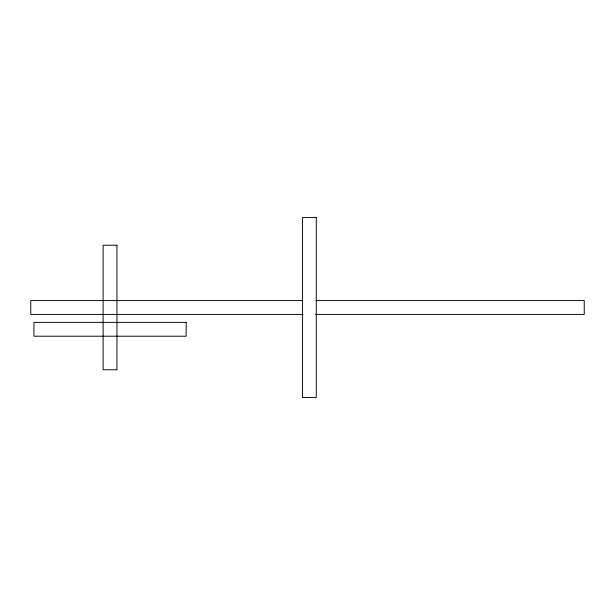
<?xml version="1.0" encoding="UTF-8"?>
<svg xmlns="http://www.w3.org/2000/svg" width="615" height="615" viewBox="0 0 615 615"><rect width="100%" height="100%" fill="white"/><g stroke="black" fill="none" stroke-linecap="round" stroke-linejoin="round"><path stroke-width="0.92" d="M302.695 300.581L30.75 300.581L30.75 314.419L303.103 314.419M316.148 300.581L584.25 300.581L584.25 314.419L315.58 314.419M316.271 217.556L302.434 217.556L302.434 397.444L316.271 397.444L316.271 217.556M116.958 245.231L103.12 245.231L103.12 369.769L116.958 369.769L116.958 245.231M186.145 322.375L33.933 322.375L33.933 336.213L186.145 336.213L186.145 322.375"/></g></svg>
